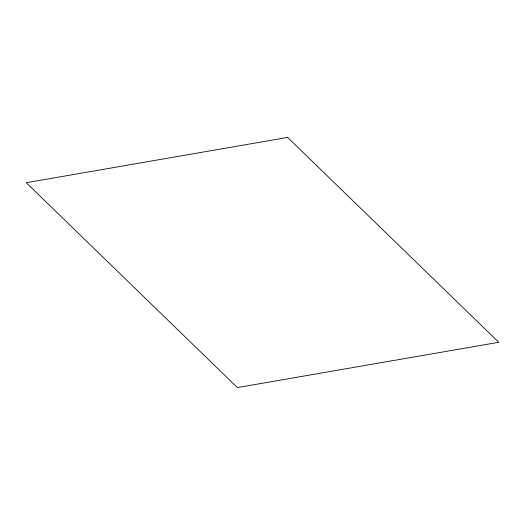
<?xml version="1.0" encoding="UTF-8"?>
<svg xmlns="http://www.w3.org/2000/svg" width="525" height="525" viewBox="0 0 525 525"><rect width="100%" height="100%" fill="white"/><g stroke="black" fill="none" stroke-linecap="round" stroke-linejoin="round"><path stroke-width="0.79" d="M287.621 137.425L26.25 182.72L237.379 387.575L498.75 342.28L287.621 137.425"/></g></svg>
